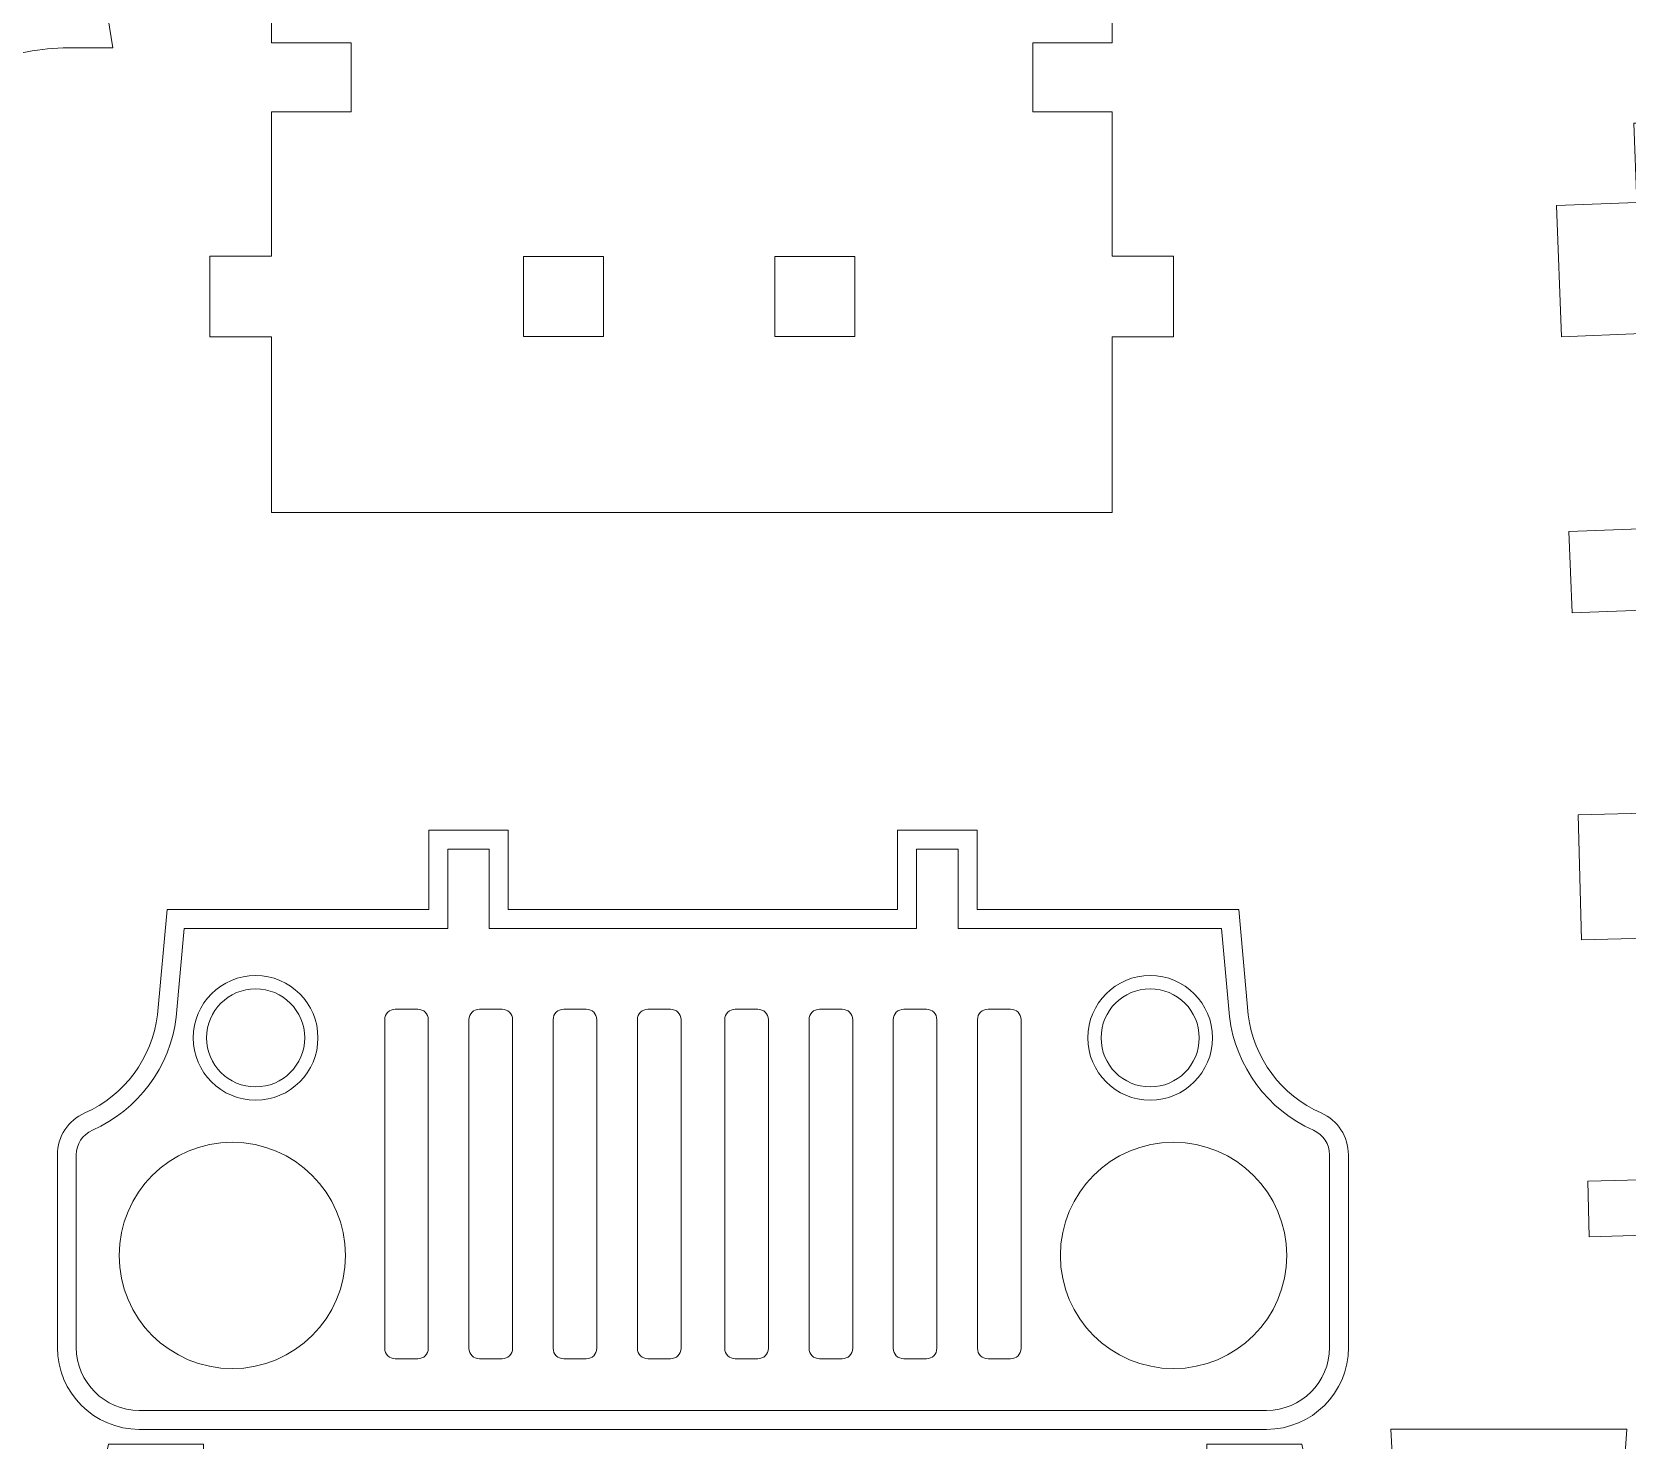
# Model space of a CAD drawing. Header units: centimetres. Extents: x -162 to 162, y -134 to 134.
# Drawn here: x 50.65 to 65.95, y -43.3 to -29.8 of the extents above; entities that cross this region are included whole.
import ezdxf

# ---------------------------------------------------------------- set-up
doc = ezdxf.new("R2010")
doc.units = ezdxf.units.CM
doc.header["$MEASUREMENT"] = 0
doc.layers.add('Capa 1', color=7, linetype='Continuous')
doc.layers.add('GUIDE', color=7, linetype='Continuous')

msp = doc.modelspace()

# ---------------------------------------------------------------- linework, layer by layer
at = {"layer": 'Capa 1', "lineweight": 9}
for points, knots in [([(61.0142, -32.72241), (61.0142, -32.72241), (61.60206, -32.72241), (61.60206, -32.72241), (61.60206, -32.72241), (61.60206, -31.95083), (61.60206, -31.95083), (61.60206, -31.95083), (61.0142, -31.95083), (61.0142, -31.95083), (61.0142, -31.95083), (61.0142, -30.56463), (61.0142, -30.56463), (61.0142, -30.56463), (60.25452, -30.56463), (60.25452, -30.56463), (60.25452, -30.56463), (60.25452, -29.90519), (60.25452, -29.90519), (60.25452, -29.90519), (61.0142, -29.90519), (61.0142, -29.90519), (61.0142, -29.90519), (61.0142, -28.45184), (61.0142, -28.45184), (61.0142, -28.45184), (61.60206, -28.45184), (61.60206, -28.45184), (61.60206, -28.45184), (61.60206, -27.68026), (61.60206, -27.68026), (61.60206, -27.68026), (61.0142, -27.68026), (61.0142, -27.68026), (61.0142, -27.68026), (61.0142, -24.96481), (61.0142, -24.96481), (61.0142, -24.71339), (60.8104, -24.50959), (60.55896, -24.50959), (60.55896, -24.50959), (60.04124, -24.50959), (60.04124, -24.50959), (60.04124, -24.50959), (59.11076, -26.35096), (59.11076, -26.35096), (59.11076, -26.35096), (54.8057, -26.35096), (54.8057, -26.35096), (54.8057, -26.35096), (53.92064, -24.50959), (53.92064, -24.50959), (53.92064, -24.50959), (53.40738, -24.50959), (53.40738, -24.50959), (53.15598, -24.50959), (52.95218, -24.71339), (52.95218, -24.96481), (52.95218, -24.96481), (52.95218, -27.68026), (52.95218, -27.68026), (52.95218, -27.68026), (52.35981, -27.68026), (52.35981, -27.68026), (52.35981, -27.68026), (52.35981, -28.45184), (52.35981, -28.45184), (52.35981, -28.45184), (52.95218, -28.45184), (52.95218, -28.45184), (52.95218, -28.45184), (52.95218, -29.90519), (52.95218, -29.90519), (52.95218, -29.90519), (53.71706, -29.90519), (53.71706, -29.90519), (53.71706, -29.90519), (53.71706, -30.56463), (53.71706, -30.56463), (53.71706, -30.56463), (52.95218, -30.56463), (52.95218, -30.56463), (52.95218, -30.56463), (52.95218, -31.95083), (52.95218, -31.95083), (52.95218, -31.95083), (52.35981, -31.95083), (52.35981, -31.95083), (52.35981, -31.95083), (52.35981, -32.72241), (52.35981, -32.72241), (52.35981, -32.72241), (52.95218, -32.72241), (52.95218, -32.72241), (52.95218, -32.72241), (52.95218, -34.40989), (52.95218, -34.40989), (52.95218, -34.40989), (61.0142, -34.40989), (61.0142, -34.40989), (61.0142, -34.40989), (61.0142, -32.72241), (61.0142, -32.72241)], [0, 0, 0, 0, 0.02941176, 0.02941176, 0.02941176, 0.05882353, 0.05882353, 0.05882353, 0.08823529, 0.08823529, 0.08823529, 0.11764706, 0.11764706, 0.11764706, 0.14705882, 0.14705882, 0.14705882, 0.17647059, 0.17647059, 0.17647059, 0.20588235, 0.20588235, 0.20588235, 0.23529412, 0.23529412, 0.23529412, 0.26470588, 0.26470588, 0.26470588, 0.29411765, 0.29411765, 0.29411765, 0.32352941, 0.32352941, 0.32352941, 0.35294118, 0.35294118, 0.35294118, 0.38235294, 0.38235294, 0.38235294, 0.41176471, 0.41176471, 0.41176471, 0.44117647, 0.44117647, 0.44117647, 0.47058824, 0.47058824, 0.47058824, 0.5, 0.5, 0.5, 0.52941176, 0.52941176, 0.52941176, 0.55882353, 0.55882353, 0.55882353, 0.58823529, 0.58823529, 0.58823529, 0.61764706, 0.61764706, 0.61764706, 0.64705882, 0.64705882, 0.64705882, 0.67647059, 0.67647059, 0.67647059, 0.70588235, 0.70588235, 0.70588235, 0.73529412, 0.73529412, 0.73529412, 0.76470588, 0.76470588, 0.76470588, 0.79411765, 0.79411765, 0.79411765, 0.82352941, 0.82352941, 0.82352941, 0.85294118, 0.85294118, 0.85294118, 0.88235294, 0.88235294, 0.88235294, 0.91176471, 0.91176471, 0.91176471, 0.94117647, 0.94117647, 0.94117647, 0.97058824, 0.97058824, 0.97058824, 1, 1, 1, 1]), ([(39.49747, -30.2568), (39.49747, -30.2568), (49.20983, -30.2568), (49.20983, -30.2568), (49.20983, -30.2568), (49.20983, -29.8733), (49.20983, -29.8733), (49.20983, -29.8733), (50.06557, -29.8733), (50.06557, -29.8733), (50.06557, -29.8733), (50.06557, -30.16273), (50.06557, -30.16273), (50.12111, -30.14571), (50.17578, -30.12685), (50.22953, -30.10445), (50.47505, -30.00412), (50.73761, -29.95215), (51.00284, -29.95215), (51.00284, -29.95215), (51.43026, -29.95215), (51.43026, -29.95215), (51.43026, -29.95215), (50.92846, -26.84015), (50.92846, -26.84015), (50.92846, -26.84015), (37.81558, -26.84015), (37.81558, -26.84015), (37.81558, -26.84015), (37.31378, -29.95215), (37.31378, -29.95215), (37.31378, -29.95215), (37.7412, -29.95215), (37.7412, -29.95215), (38.00647, -29.95215), (38.26899, -30.00412), (38.51453, -30.10445), (38.55574, -30.12147), (38.59783, -30.13674), (38.64084, -30.15017), (38.64084, -30.15017), (38.64084, -29.8733), (38.64084, -29.8733), (38.64084, -29.8733), (39.49747, -29.8733), (39.49747, -29.8733), (39.49747, -29.8733), (39.49747, -30.2568), (39.49747, -30.2568)], [0, 0, 0, 0, 0.0625, 0.0625, 0.0625, 0.125, 0.125, 0.125, 0.1875, 0.1875, 0.1875, 0.25, 0.25, 0.25, 0.3125, 0.3125, 0.3125, 0.375, 0.375, 0.375, 0.4375, 0.4375, 0.4375, 0.5, 0.5, 0.5, 0.5625, 0.5625, 0.5625, 0.625, 0.625, 0.625, 0.6875, 0.6875, 0.6875, 0.75, 0.75, 0.75, 0.8125, 0.8125, 0.8125, 0.875, 0.875, 0.875, 0.9375, 0.9375, 0.9375, 1, 1, 1, 1]), ([(68.58815, -36.3839), (68.58815, -36.3839), (68.63971, -31.3575), (68.63971, -31.3575), (68.63971, -30.98118), (68.33464, -30.67609), (67.9583, -30.67609), (67.9583, -30.67609), (66.01631, -30.67609), (66.01631, -30.67609), (66.01631, -30.67609), (66.04484, -31.43426), (66.04484, -31.43426), (66.04484, -31.43426), (65.27599, -31.46349), (65.27599, -31.46349), (65.27599, -31.46349), (65.32388, -32.72267), (65.32388, -32.72267), (65.32388, -32.72267), (66.09218, -32.69344), (66.09218, -32.69344), (66.09218, -32.69344), (66.16247, -34.56278), (66.16247, -34.56278), (66.16247, -34.56278), (65.39496, -34.59196), (65.39496, -34.59196), (65.39496, -34.59196), (65.4246, -35.37168), (65.4246, -35.37168), (65.4246, -35.37168), (66.1918, -35.34249), (66.1918, -35.34249), (66.1918, -35.34249), (66.22422, -36.3839), (66.22422, -36.3839), (66.22422, -36.3839), (68.58815, -36.3839), (68.58815, -36.3839)], [0, 0, 0, 0, 0.07692308, 0.07692308, 0.07692308, 0.15384615, 0.15384615, 0.15384615, 0.23076923, 0.23076923, 0.23076923, 0.30769231, 0.30769231, 0.30769231, 0.38461538, 0.38461538, 0.38461538, 0.46153846, 0.46153846, 0.46153846, 0.53846154, 0.53846154, 0.53846154, 0.61538462, 0.61538462, 0.61538462, 0.69230769, 0.69230769, 0.69230769, 0.76923077, 0.76923077, 0.76923077, 0.84615385, 0.84615385, 0.84615385, 0.92307692, 0.92307692, 0.92307692, 1, 1, 1, 1]), ([(55.36933, -32.72069), (55.36933, -32.72069), (55.36933, -31.95371), (55.36933, -31.95371), (55.36933, -31.95371), (56.13631, -31.95371), (56.13631, -31.95371), (56.13631, -31.95371), (56.13631, -32.72069), (56.13631, -32.72069), (56.13631, -32.72069), (55.36933, -32.72069), (55.36933, -32.72069)], [0, 0, 0, 0, 0.25, 0.25, 0.25, 0.5, 0.5, 0.5, 0.75, 0.75, 0.75, 1, 1, 1, 1]), ([(57.78016, -32.72069), (57.78016, -32.72069), (57.78016, -31.95371), (57.78016, -31.95371), (57.78016, -31.95371), (58.54714, -31.95371), (58.54714, -31.95371), (58.54714, -31.95371), (58.54714, -32.72069), (58.54714, -32.72069), (58.54714, -32.72069), (57.78016, -32.72069), (57.78016, -32.72069)], [0, 0, 0, 0, 0.25, 0.25, 0.25, 0.5, 0.5, 0.5, 0.75, 0.75, 0.75, 1, 1, 1, 1]), ([(65.51371, -38.5085), (65.51371, -38.5085), (65.48212, -37.30843), (65.48212, -37.30843), (65.48212, -37.30843), (66.24532, -37.28835), (66.24532, -37.28835), (66.24532, -37.28835), (66.22725, -36.50653), (66.22725, -36.50653), (66.22725, -36.50653), (68.58815, -36.50653), (68.58815, -36.50653), (68.58815, -36.50653), (68.62767, -42.1852), (68.62767, -42.1852), (68.62767, -42.1852), (66.37082, -42.1852), (66.37082, -42.1852), (66.37082, -42.1852), (66.35094, -41.33414), (66.35094, -41.33414), (66.35094, -41.33414), (65.58859, -41.3542), (65.58859, -41.3542), (65.58859, -41.3542), (65.57459, -40.82136), (65.57459, -40.82136), (65.57459, -40.82136), (66.33702, -40.8013), (66.33702, -40.8013), (66.33702, -40.8013), (66.27665, -38.48842), (66.27665, -38.48842), (66.27665, -38.48842), (65.51371, -38.5085), (65.51371, -38.5085)], [0, 0, 0, 0, 0.08333333, 0.08333333, 0.08333333, 0.16666667, 0.16666667, 0.16666667, 0.25, 0.25, 0.25, 0.33333333, 0.33333333, 0.33333333, 0.41666667, 0.41666667, 0.41666667, 0.5, 0.5, 0.5, 0.58333333, 0.58333333, 0.58333333, 0.66666667, 0.66666667, 0.66666667, 0.75, 0.75, 0.75, 0.83333333, 0.83333333, 0.83333333, 0.91666667, 0.91666667, 0.91666667, 1, 1, 1, 1]), ([(63.27968, -42.41652), (63.27968, -42.41652), (63.27968, -40.56976), (63.27968, -40.56976), (63.27968, -40.39503), (63.17664, -40.23732), (63.01712, -40.16743), (62.63542, -39.99808), (62.37019, -39.64143), (62.31909, -39.22657), (62.31909, -39.22657), (62.22769, -38.21671), (62.22769, -38.21671), (62.22769, -38.21671), (59.71795, -38.21671), (59.71795, -38.21671), (59.71795, -38.21671), (59.71795, -37.45472), (59.71795, -37.45472), (59.71795, -37.45472), (58.95595, -37.45472), (58.95595, -37.45472), (58.95595, -37.45472), (58.95595, -38.21671), (58.95595, -38.21671), (58.95595, -38.21671), (55.22174, -38.21671), (55.22174, -38.21671), (55.22174, -38.21671), (55.22174, -37.45472), (55.22174, -37.45472), (55.22174, -37.45472), (54.45975, -37.45472), (54.45975, -37.45472), (54.45975, -37.45472), (54.45975, -38.21671), (54.45975, -38.21671), (54.45975, -38.21671), (51.94996, -38.21671), (51.94996, -38.21671), (51.94996, -38.21671), (51.85856, -39.22657), (51.85856, -39.22657), (51.8075, -39.64143), (51.54227, -39.99808), (51.16053, -40.16743), (51.00105, -40.23732), (50.89801, -40.39503), (50.89801, -40.56976), (50.89801, -40.56976), (50.89801, -42.41652), (50.89801, -42.41652), (50.89801, -42.85021), (51.24926, -43.20148), (51.68294, -43.20148), (51.68294, -43.20148), (57.08885, -43.20148), (57.08885, -43.20148), (57.08885, -43.20148), (62.49471, -43.20148), (62.49471, -43.20148), (62.92843, -43.20148), (63.27968, -42.85021), (63.27968, -42.41652)], [0, 0, 0, 0, 0.04761905, 0.04761905, 0.04761905, 0.0952381, 0.0952381, 0.0952381, 0.14285714, 0.14285714, 0.14285714, 0.19047619, 0.19047619, 0.19047619, 0.23809524, 0.23809524, 0.23809524, 0.28571429, 0.28571429, 0.28571429, 0.33333333, 0.33333333, 0.33333333, 0.38095238, 0.38095238, 0.38095238, 0.42857143, 0.42857143, 0.42857143, 0.47619048, 0.47619048, 0.47619048, 0.52380952, 0.52380952, 0.52380952, 0.57142857, 0.57142857, 0.57142857, 0.61904762, 0.61904762, 0.61904762, 0.66666667, 0.66666667, 0.66666667, 0.71428571, 0.71428571, 0.71428571, 0.76190476, 0.76190476, 0.76190476, 0.80952381, 0.80952381, 0.80952381, 0.85714286, 0.85714286, 0.85714286, 0.9047619, 0.9047619, 0.9047619, 0.95238095, 0.95238095, 0.95238095, 1, 1, 1, 1]), ([(63.27968, -42.41652), (63.27968, -42.41652), (63.27968, -40.56976), (63.27968, -40.56976), (63.27968, -40.39503), (63.17664, -40.23732), (63.01712, -40.16743), (62.63542, -39.99808), (62.37019, -39.64143), (62.31909, -39.22657), (62.31909, -39.22657), (62.22769, -38.21671), (62.22769, -38.21671), (62.22769, -38.21671), (59.71795, -38.21671), (59.71795, -38.21671), (59.71795, -38.21671), (59.71795, -37.45472), (59.71795, -37.45472), (59.71795, -37.45472), (58.95595, -37.45472), (58.95595, -37.45472), (58.95595, -37.45472), (58.95595, -38.21671), (58.95595, -38.21671), (58.95595, -38.21671), (55.22174, -38.21671), (55.22174, -38.21671), (55.22174, -38.21671), (55.22174, -37.45472), (55.22174, -37.45472), (55.22174, -37.45472), (54.45975, -37.45472), (54.45975, -37.45472), (54.45975, -37.45472), (54.45975, -38.21671), (54.45975, -38.21671), (54.45975, -38.21671), (51.94996, -38.21671), (51.94996, -38.21671), (51.94996, -38.21671), (51.85856, -39.22657), (51.85856, -39.22657), (51.8075, -39.64143), (51.54227, -39.99808), (51.16053, -40.16743), (51.00105, -40.23732), (50.89801, -40.39503), (50.89801, -40.56976), (50.89801, -40.56976), (50.89801, -42.41652), (50.89801, -42.41652), (50.89801, -42.85021), (51.24926, -43.20148), (51.68294, -43.20148), (51.68294, -43.20148), (57.08885, -43.20148), (57.08885, -43.20148), (57.08885, -43.20148), (62.49471, -43.20148), (62.49471, -43.20148), (62.92843, -43.20148), (63.27968, -42.85021), (63.27968, -42.41652)], [0, 0, 0, 0, 0.04761905, 0.04761905, 0.04761905, 0.0952381, 0.0952381, 0.0952381, 0.14285714, 0.14285714, 0.14285714, 0.19047619, 0.19047619, 0.19047619, 0.23809524, 0.23809524, 0.23809524, 0.28571429, 0.28571429, 0.28571429, 0.33333333, 0.33333333, 0.33333333, 0.38095238, 0.38095238, 0.38095238, 0.42857143, 0.42857143, 0.42857143, 0.47619048, 0.47619048, 0.47619048, 0.52380952, 0.52380952, 0.52380952, 0.57142857, 0.57142857, 0.57142857, 0.61904762, 0.61904762, 0.61904762, 0.66666667, 0.66666667, 0.66666667, 0.71428571, 0.71428571, 0.71428571, 0.76190476, 0.76190476, 0.76190476, 0.80952381, 0.80952381, 0.80952381, 0.85714286, 0.85714286, 0.85714286, 0.9047619, 0.9047619, 0.9047619, 0.95238095, 0.95238095, 0.95238095, 1, 1, 1, 1]), ([(52.32899, -39.447), (52.32899, -39.18713), (52.53957, -38.97657), (52.79942, -38.97657), (53.05927, -38.97657), (53.26985, -39.18713), (53.26985, -39.447), (53.26985, -39.70687), (53.05927, -39.91743), (52.79942, -39.91743), (52.53957, -39.91743), (52.32899, -39.70687), (52.32899, -39.447)], [0, 0, 0, 0, 0.25, 0.25, 0.25, 0.5, 0.5, 0.5, 0.75, 0.75, 0.75, 1, 1, 1, 1]), ([(61.84866, -39.447), (61.84866, -39.70687), (61.63812, -39.91743), (61.37823, -39.91743), (61.11838, -39.91743), (60.9078, -39.70687), (60.9078, -39.447), (60.9078, -39.18713), (61.11838, -38.97657), (61.37823, -38.97657), (61.63812, -38.97657), (61.84866, -39.18713), (61.84866, -39.447)], [0, 0, 0, 0, 0.25, 0.25, 0.25, 0.5, 0.5, 0.5, 0.75, 0.75, 0.75, 1, 1, 1, 1]), ([(54.03688, -39.27317), (54.03688, -39.2176), (54.0826, -39.1719), (54.13812, -39.1719), (54.13812, -39.1719), (54.35408, -39.1719), (54.35408, -39.1719), (54.41052, -39.1719), (54.45533, -39.2176), (54.45533, -39.27317), (54.45533, -39.27317), (54.45533, -42.42459), (54.45533, -42.42459), (54.45533, -42.48013), (54.41052, -42.52493), (54.35408, -42.52493), (54.35408, -42.52493), (54.13812, -42.52493), (54.13812, -42.52493), (54.0826, -42.52493), (54.03688, -42.48013), (54.03688, -42.42459), (54.03688, -42.42459), (54.03688, -39.27317), (54.03688, -39.27317)], [0, 0, 0, 0, 0.125, 0.125, 0.125, 0.25, 0.25, 0.25, 0.375, 0.375, 0.375, 0.5, 0.5, 0.5, 0.625, 0.625, 0.625, 0.75, 0.75, 0.75, 0.875, 0.875, 0.875, 1, 1, 1, 1]), ([(55.16233, -42.52493), (55.16233, -42.52493), (54.94549, -42.52493), (54.94549, -42.52493), (54.88992, -42.52493), (54.84512, -42.48013), (54.84512, -42.42459), (54.84512, -42.42459), (54.84512, -39.27317), (54.84512, -39.27317), (54.84512, -39.2176), (54.88992, -39.1719), (54.94549, -39.1719), (54.94549, -39.1719), (55.16233, -39.1719), (55.16233, -39.1719), (55.21789, -39.1719), (55.26357, -39.2176), (55.26357, -39.27317), (55.26357, -39.27317), (55.26357, -42.42459), (55.26357, -42.42459), (55.26357, -42.48013), (55.21789, -42.52493), (55.16233, -42.52493)], [0, 0, 0, 0, 0.125, 0.125, 0.125, 0.25, 0.25, 0.25, 0.375, 0.375, 0.375, 0.5, 0.5, 0.5, 0.625, 0.625, 0.625, 0.75, 0.75, 0.75, 0.875, 0.875, 0.875, 1, 1, 1, 1]), ([(55.65249, -42.42459), (55.65249, -42.42459), (55.65249, -39.27317), (55.65249, -39.27317), (55.65249, -39.2176), (55.69817, -39.1719), (55.75373, -39.1719), (55.75373, -39.1719), (55.97057, -39.1719), (55.97057, -39.1719), (56.02614, -39.1719), (56.07094, -39.2176), (56.07094, -39.27317), (56.07094, -39.27317), (56.07094, -42.42459), (56.07094, -42.42459), (56.07094, -42.48013), (56.02614, -42.52493), (55.97057, -42.52493), (55.97057, -42.52493), (55.75373, -42.52493), (55.75373, -42.52493), (55.69817, -42.52493), (55.65249, -42.48013), (55.65249, -42.42459)], [0, 0, 0, 0, 0.125, 0.125, 0.125, 0.25, 0.25, 0.25, 0.375, 0.375, 0.375, 0.5, 0.5, 0.5, 0.625, 0.625, 0.625, 0.75, 0.75, 0.75, 0.875, 0.875, 0.875, 1, 1, 1, 1]), ([(56.46073, -42.42459), (56.46073, -42.42459), (56.46073, -39.27317), (56.46073, -39.27317), (56.46073, -39.2176), (56.50553, -39.1719), (56.56198, -39.1719), (56.56198, -39.1719), (56.7779, -39.1719), (56.7779, -39.1719), (56.83346, -39.1719), (56.87918, -39.2176), (56.87918, -39.27317), (56.87918, -39.27317), (56.87918, -42.42459), (56.87918, -42.42459), (56.87918, -42.48013), (56.83346, -42.52493), (56.7779, -42.52493), (56.7779, -42.52493), (56.56198, -42.52493), (56.56198, -42.52493), (56.50553, -42.52493), (56.46073, -42.48013), (56.46073, -42.42459)], [0, 0, 0, 0, 0.125, 0.125, 0.125, 0.25, 0.25, 0.25, 0.375, 0.375, 0.375, 0.5, 0.5, 0.5, 0.625, 0.625, 0.625, 0.75, 0.75, 0.75, 0.875, 0.875, 0.875, 1, 1, 1, 1]), ([(57.29851, -42.42459), (57.29851, -42.42459), (57.29851, -39.27317), (57.29851, -39.27317), (57.29851, -39.2176), (57.34419, -39.1719), (57.39975, -39.1719), (57.39975, -39.1719), (57.61572, -39.1719), (57.61572, -39.1719), (57.67216, -39.1719), (57.71696, -39.2176), (57.71696, -39.27317), (57.71696, -39.27317), (57.71696, -42.42459), (57.71696, -42.42459), (57.71696, -42.48013), (57.67216, -42.52493), (57.61572, -42.52493), (57.61572, -42.52493), (57.39975, -42.52493), (57.39975, -42.52493), (57.34419, -42.52493), (57.29851, -42.48013), (57.29851, -42.42459)], [0, 0, 0, 0, 0.125, 0.125, 0.125, 0.25, 0.25, 0.25, 0.375, 0.375, 0.375, 0.5, 0.5, 0.5, 0.625, 0.625, 0.625, 0.75, 0.75, 0.75, 0.875, 0.875, 0.875, 1, 1, 1, 1]), ([(58.10675, -42.42459), (58.10675, -42.42459), (58.10675, -39.27317), (58.10675, -39.27317), (58.10675, -39.2176), (58.15156, -39.1719), (58.20712, -39.1719), (58.20712, -39.1719), (58.42396, -39.1719), (58.42396, -39.1719), (58.47953, -39.1719), (58.5252, -39.2176), (58.5252, -39.27317), (58.5252, -39.27317), (58.5252, -42.42459), (58.5252, -42.42459), (58.5252, -42.48013), (58.47953, -42.52493), (58.42396, -42.52493), (58.42396, -42.52493), (58.20712, -42.52493), (58.20712, -42.52493), (58.15156, -42.52493), (58.10675, -42.48013), (58.10675, -42.42459)], [0, 0, 0, 0, 0.125, 0.125, 0.125, 0.25, 0.25, 0.25, 0.375, 0.375, 0.375, 0.5, 0.5, 0.5, 0.625, 0.625, 0.625, 0.75, 0.75, 0.75, 0.875, 0.875, 0.875, 1, 1, 1, 1]), ([(58.91408, -42.42459), (58.91408, -42.42459), (58.91408, -39.27317), (58.91408, -39.27317), (58.91408, -39.2176), (58.9598, -39.1719), (59.01537, -39.1719), (59.01537, -39.1719), (59.2322, -39.1719), (59.2322, -39.1719), (59.28773, -39.1719), (59.33253, -39.2176), (59.33253, -39.27317), (59.33253, -39.27317), (59.33253, -42.42459), (59.33253, -42.42459), (59.33253, -42.48013), (59.28773, -42.52493), (59.2322, -42.52493), (59.2322, -42.52493), (59.01537, -42.52493), (59.01537, -42.52493), (58.9598, -42.52493), (58.91408, -42.48013), (58.91408, -42.42459)], [0, 0, 0, 0, 0.125, 0.125, 0.125, 0.25, 0.25, 0.25, 0.375, 0.375, 0.375, 0.5, 0.5, 0.5, 0.625, 0.625, 0.625, 0.75, 0.75, 0.75, 0.875, 0.875, 0.875, 1, 1, 1, 1]), ([(60.14077, -42.42459), (60.14077, -42.48013), (60.0951, -42.52493), (60.03953, -42.52493), (60.03953, -42.52493), (59.82361, -42.52493), (59.82361, -42.52493), (59.76712, -42.52493), (59.72232, -42.48013), (59.72232, -42.42459), (59.72232, -42.42459), (59.72232, -39.27317), (59.72232, -39.27317), (59.72232, -39.2176), (59.76712, -39.1719), (59.82361, -39.1719), (59.82361, -39.1719), (60.03953, -39.1719), (60.03953, -39.1719), (60.0951, -39.1719), (60.14077, -39.2176), (60.14077, -39.27317), (60.14077, -39.27317), (60.14077, -42.42459), (60.14077, -42.42459)], [0, 0, 0, 0, 0.125, 0.125, 0.125, 0.25, 0.25, 0.25, 0.375, 0.375, 0.375, 0.5, 0.5, 0.5, 0.625, 0.625, 0.625, 0.75, 0.75, 0.75, 0.875, 0.875, 0.875, 1, 1, 1, 1]), ([(51.49029, -41.53391), (51.49029, -40.93444), (51.97595, -40.44878), (52.5754, -40.44878), (53.17486, -40.44878), (53.66056, -40.93444), (53.66056, -41.53391), (53.66056, -42.13337), (53.17486, -42.61905), (52.5754, -42.61905), (51.97595, -42.61905), (51.49029, -42.13337), (51.49029, -41.53391)], [0, 0, 0, 0, 0.25, 0.25, 0.25, 0.5, 0.5, 0.5, 0.75, 0.75, 0.75, 1, 1, 1, 1]), ([(60.51713, -41.53391), (60.51713, -40.93444), (61.00279, -40.44878), (61.60224, -40.44878), (62.2017, -40.44878), (62.6874, -40.93444), (62.6874, -41.53391), (62.6874, -42.13337), (62.2017, -42.61905), (61.60224, -42.61905), (61.00279, -42.61905), (60.51713, -42.13337), (60.51713, -41.53391)], [0, 0, 0, 0, 0.25, 0.25, 0.25, 0.5, 0.5, 0.5, 0.75, 0.75, 0.75, 1, 1, 1, 1]), ([(63.68778, -43.20147), (63.68778, -43.20147), (63.70747, -43.61366), (63.70747, -43.61366), (63.70747, -43.61366), (63.78457, -44.10111), (63.78457, -44.10111), (63.78457, -44.10111), (63.01841, -44.22834), (63.01841, -44.22834), (63.01841, -44.22834), (62.83294, -43.34484), (62.83294, -43.34484), (62.83294, -43.34484), (61.92074, -43.34484), (61.92074, -43.34484), (61.92074, -43.34484), (61.92074, -45.16741), (61.92074, -45.16741), (61.92074, -45.16741), (61.1591, -45.16741), (61.1591, -45.16741), (61.1591, -45.16741), (61.1591, -43.61366), (61.1591, -43.61366), (61.1591, -43.61366), (56.91203, -43.61366), (56.91203, -43.61366), (56.91203, -43.61366), (53.06078, -43.61366), (53.06078, -43.61366), (53.06078, -43.61366), (53.06078, -45.16741), (53.06078, -45.16741), (53.06078, -45.16741), (52.29913, -45.16741), (52.29913, -45.16741), (52.29913, -45.16741), (52.29913, -43.34484), (52.29913, -43.34484), (52.29913, -43.34484), (51.38693, -43.34484), (51.38693, -43.34484), (51.38693, -43.34484), (51.20147, -44.22834), (51.20147, -44.22834), (51.20147, -44.22834), (50.43531, -44.10111), (50.43531, -44.10111), (50.43531, -44.10111), (50.5124, -43.61366), (50.5124, -43.61366), (50.5124, -43.61366), (50.53209, -43.20147), (50.53209, -43.20147), (50.53209, -43.20147), (48.27135, -43.20147), (48.27135, -43.20147), (48.27135, -43.20147), (48.62977, -48.30273), (48.62977, -48.30273), (48.62977, -48.50075), (48.79017, -48.66115), (48.98732, -48.66115), (48.98732, -48.66115), (49.71401, -48.66115), (49.71401, -48.66115), (49.71401, -48.66115), (49.86631, -47.69876), (49.86631, -47.69876), (49.86631, -47.69876), (50.63605, -47.82691), (50.63605, -47.82691), (50.63605, -47.82691), (50.07689, -51.38248), (50.07689, -51.38248), (50.07689, -51.38248), (50.04377, -51.38248), (50.04377, -51.38248), (50.04377, -51.38248), (50.04377, -52.02206), (50.04377, -52.02206), (50.04377, -52.02206), (49.28234, -52.02206), (49.28234, -52.02206), (49.28234, -52.02206), (49.28234, -52.78405), (49.28234, -52.78405), (49.28234, -52.78405), (50.04377, -52.78405), (50.04377, -52.78405), (50.04377, -52.78405), (50.04377, -55.15042), (50.04377, -55.15042), (50.04377, -55.15042), (49.28234, -55.15042), (49.28234, -55.15042), (49.28234, -55.15042), (49.28234, -55.91242), (49.28234, -55.91242), (49.28234, -55.91242), (50.04377, -55.91242), (50.04377, -55.91242), (50.04377, -55.91242), (50.04377, -57.13334), (50.04377, -57.13334), (50.04377, -57.13334), (56.91203, -57.13334), (56.91203, -57.13334), (56.91203, -57.13334), (64.17611, -57.13334), (64.17611, -57.13334), (64.17611, -57.13334), (64.17611, -55.91242), (64.17611, -55.91242), (64.17611, -55.91242), (64.92533, -55.91242), (64.92533, -55.91242), (64.92533, -55.91242), (64.92533, -55.15042), (64.92533, -55.15042), (64.92533, -55.15042), (64.17611, -55.15042), (64.17611, -55.15042), (64.17611, -55.15042), (64.17611, -52.78405), (64.17611, -52.78405), (64.17611, -52.78405), (64.92533, -52.78405), (64.92533, -52.78405), (64.92533, -52.78405), (64.92533, -52.02206), (64.92533, -52.02206), (64.92533, -52.02206), (64.17611, -52.02206), (64.17611, -52.02206), (64.17611, -52.02206), (64.17611, -51.38248), (64.17611, -51.38248), (64.17611, -51.38248), (64.14299, -51.38248), (64.14299, -51.38248), (64.14299, -51.38248), (63.58383, -47.82691), (63.58383, -47.82691), (63.58383, -47.82691), (64.35357, -47.69876), (64.35357, -47.69876), (64.35357, -47.69876), (64.50587, -48.66115), (64.50587, -48.66115), (64.50587, -48.66115), (65.23256, -48.66115), (65.23256, -48.66115), (65.42971, -48.66115), (65.59011, -48.50075), (65.59011, -48.30273), (65.59011, -48.30273), (65.94853, -43.20147), (65.94853, -43.20147), (65.94853, -43.20147), (63.68778, -43.20147), (63.68778, -43.20147)], [0, 0, 0, 0, 0.01851852, 0.01851852, 0.01851852, 0.03703704, 0.03703704, 0.03703704, 0.05555556, 0.05555556, 0.05555556, 0.07407407, 0.07407407, 0.07407407, 0.09259259, 0.09259259, 0.09259259, 0.11111111, 0.11111111, 0.11111111, 0.12962963, 0.12962963, 0.12962963, 0.14814815, 0.14814815, 0.14814815, 0.16666667, 0.16666667, 0.16666667, 0.18518519, 0.18518519, 0.18518519, 0.2037037, 0.2037037, 0.2037037, 0.22222222, 0.22222222, 0.22222222, 0.24074074, 0.24074074, 0.24074074, 0.25925926, 0.25925926, 0.25925926, 0.27777778, 0.27777778, 0.27777778, 0.2962963, 0.2962963, 0.2962963, 0.31481481, 0.31481481, 0.31481481, 0.33333333, 0.33333333, 0.33333333, 0.35185185, 0.35185185, 0.35185185, 0.37037037, 0.37037037, 0.37037037, 0.38888889, 0.38888889, 0.38888889, 0.40740741, 0.40740741, 0.40740741, 0.42592593, 0.42592593, 0.42592593, 0.44444444, 0.44444444, 0.44444444, 0.46296296, 0.46296296, 0.46296296, 0.48148148, 0.48148148, 0.48148148, 0.5, 0.5, 0.5, 0.51851852, 0.51851852, 0.51851852, 0.53703704, 0.53703704, 0.53703704, 0.55555556, 0.55555556, 0.55555556, 0.57407407, 0.57407407, 0.57407407, 0.59259259, 0.59259259, 0.59259259, 0.61111111, 0.61111111, 0.61111111, 0.62962963, 0.62962963, 0.62962963, 0.64814815, 0.64814815, 0.64814815, 0.66666667, 0.66666667, 0.66666667, 0.68518519, 0.68518519, 0.68518519, 0.7037037, 0.7037037, 0.7037037, 0.72222222, 0.72222222, 0.72222222, 0.74074074, 0.74074074, 0.74074074, 0.75925926, 0.75925926, 0.75925926, 0.77777778, 0.77777778, 0.77777778, 0.7962963, 0.7962963, 0.7962963, 0.81481481, 0.81481481, 0.81481481, 0.83333333, 0.83333333, 0.83333333, 0.85185185, 0.85185185, 0.85185185, 0.87037037, 0.87037037, 0.87037037, 0.88888889, 0.88888889, 0.88888889, 0.90740741, 0.90740741, 0.90740741, 0.92592593, 0.92592593, 0.92592593, 0.94444444, 0.94444444, 0.94444444, 0.96296296, 0.96296296, 0.96296296, 0.98148148, 0.98148148, 0.98148148, 1, 1, 1, 1])]:
    msp.add_open_spline(points, degree=3, knots=knots, dxfattribs=at)
at = {"layer": 'Capa 1', "color": 4, "lineweight": 9}
for points, knots in [([(51.68294, -43.02009), (51.35012, -43.02009), (51.07938, -42.74935), (51.07938, -42.41648), (51.07938, -42.41648), (51.07938, -40.56976), (51.07938, -40.56976), (51.07938, -40.46729), (51.1398, -40.37454), (51.23334, -40.3335), (51.67187, -40.13897), (51.98016, -39.72341), (52.03857, -39.24869), (52.03857, -39.24869), (52.11561, -38.39814), (52.11561, -38.39814), (52.11561, -38.39814), (54.64111, -38.39814), (54.64111, -38.39814), (54.64111, -38.39814), (54.64111, -37.63614), (54.64111, -37.63614), (54.64111, -37.63614), (55.0404, -37.63614), (55.0404, -37.63614), (55.0404, -37.63614), (55.0404, -38.39814), (55.0404, -38.39814), (55.0404, -38.39814), (59.13731, -38.39814), (59.13731, -38.39814), (59.13731, -38.39814), (59.13731, -37.63614), (59.13731, -37.63614), (59.13731, -37.63614), (59.5366, -37.63614), (59.5366, -37.63614), (59.5366, -37.63614), (59.5366, -38.39814), (59.5366, -38.39814), (59.5366, -38.39814), (62.06201, -38.39814), (62.06201, -38.39814), (62.06201, -38.39814), (62.13849, -39.24292), (62.13849, -39.24292), (62.1976, -39.7235), (62.50583, -40.13897), (62.94358, -40.33315), (63.03787, -40.37454), (63.09833, -40.46729), (63.09833, -40.56976), (63.09833, -40.56976), (63.09833, -42.41648), (63.09833, -42.41648), (63.09833, -42.74935), (62.82755, -43.02009), (62.49472, -43.02009), (62.49472, -43.02009), (51.68294, -43.02009), (51.68294, -43.02009)], [0, 0, 0, 0, 0.05, 0.05, 0.05, 0.1, 0.1, 0.1, 0.15, 0.15, 0.15, 0.2, 0.2, 0.2, 0.25, 0.25, 0.25, 0.3, 0.3, 0.3, 0.35, 0.35, 0.35, 0.4, 0.4, 0.4, 0.45, 0.45, 0.45, 0.5, 0.5, 0.5, 0.55, 0.55, 0.55, 0.6, 0.6, 0.6, 0.65, 0.65, 0.65, 0.7, 0.7, 0.7, 0.75, 0.75, 0.75, 0.8, 0.8, 0.8, 0.85, 0.85, 0.85, 0.9, 0.9, 0.9, 0.95, 0.95, 0.95, 1, 1, 1, 1]), ([(52.20155, -39.447), (52.20155, -39.11673), (52.46918, -38.84913), (52.79942, -38.84913), (53.12966, -38.84913), (53.39729, -39.11673), (53.39729, -39.447), (53.39729, -39.77727), (53.12966, -40.04487), (52.79942, -40.04487), (52.46918, -40.04487), (52.20155, -39.77727), (52.20155, -39.447)], [0, 0, 0, 0, 0.25, 0.25, 0.25, 0.5, 0.5, 0.5, 0.75, 0.75, 0.75, 1, 1, 1, 1]), ([(60.78036, -39.447), (60.78036, -39.11673), (61.04799, -38.84913), (61.37823, -38.84913), (61.70847, -38.84913), (61.9761, -39.11673), (61.9761, -39.447), (61.9761, -39.77727), (61.70847, -40.04487), (61.37823, -40.04487), (61.04799, -40.04487), (60.78036, -39.77727), (60.78036, -39.447)], [0, 0, 0, 0, 0.25, 0.25, 0.25, 0.5, 0.5, 0.5, 0.75, 0.75, 0.75, 1, 1, 1, 1])]:
    msp.add_open_spline(points, degree=3, knots=knots, dxfattribs=at)
at = {"layer": 'GUIDE', "lineweight": 9}
for points in [[(154.95614, -133.81955), (154.95614, -133.81955), (-18.51418, -133.81955), (-18.51418, -133.81955), (-18.51418, -133.81955), (-18.51418, 9.29968), (-18.51418, 9.29968), (-18.51418, 9.29968), (154.95614, 9.29968), (154.95614, 9.29968), (154.95614, 9.29968), (154.95614, -133.81955), (154.95614, -133.81955)], [(-18.43797, -133.74342), (-18.43797, -133.74342), (154.87992, -133.74342), (154.87992, -133.74342), (154.87992, -133.74342), (154.87992, 9.22355), (154.87992, 9.22355), (154.87992, 9.22355), (-18.43797, 9.22355), (-18.43797, 9.22355), (-18.43797, 9.22355), (-18.43797, -133.74342), (-18.43797, -133.74342)]]:
    msp.add_open_spline(points, degree=3, knots=[0, 0, 0, 0, 0.25, 0.25, 0.25, 0.5, 0.5, 0.5, 0.75, 0.75, 0.75, 1, 1, 1, 1], dxfattribs=at)

doc.saveas('drawing.dxf')
